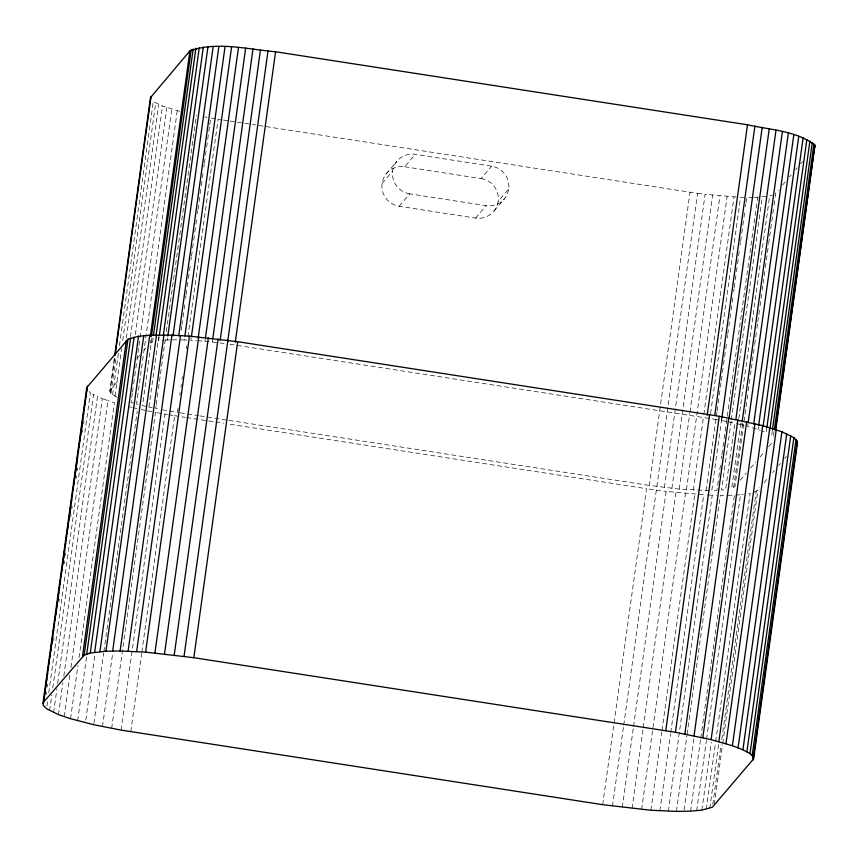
<?xml version="1.0" encoding="UTF-8"?>
<svg xmlns="http://www.w3.org/2000/svg" width="858" height="858" viewBox="0 0 858 858"><rect width="100%" height="100%" fill="white"/><g stroke="black" fill="none" stroke-linecap="round" stroke-linejoin="round"><path stroke-width="0.64" stroke-dasharray="4.29 3.22" d="M46.032 694.959L46.396 692.309M47.136 687.001L47.501 684.341M53.582 640.529L53.957 637.869M58.923 602.026L59.299 599.367M64.264 563.524L64.64 560.864M65.38 555.555L65.744 552.895M70.721 517.052L71.085 514.392M71.825 509.084L72.19 506.424M76.062 478.549L76.426 475.89M77.166 470.581L77.531 467.921M82.507 432.078L82.872 429.418M83.612 424.109L83.987 421.45M46.9 706.07L47.64 700.761M48.745 692.803L90.39 392.739L88.224 390.916M49.625 710.639L51.845 694.701M52.767 688.062L93.479 394.637L90.39 392.739M53.625 712.601L56.939 688.706M57.668 683.397L97.469 396.611L93.479 394.637M58.473 714.617L62.891 682.754M63.814 676.115L102.317 398.627L97.469 396.611M64.135 716.666L70.034 674.173M70.946 667.535L107.979 400.665L102.317 398.627M117.042 397.233L110.95 393.361L109.824 390.808L114.425 357.636M110.017 392.042L114.961 356.51M110.95 393.361L116.109 356.209M112.612 394.755L118.511 352.306M119.434 345.667L153.303 101.544L162.484 106.081L182.025 112.033M114.993 396.224L121.622 348.455M122.726 340.497L155.684 103.014M70.56 718.714L77.928 665.604M79.033 657.636L114.404 402.713L107.979 400.665M126.351 338.031L158.751 104.526M130.448 336.926L162.484 106.081M77.67 720.752L86.519 657.024M135.36 334.523L166.838 107.647M85.789 720.109L95.002 653.721M132.379 393.146L131.092 402.434L133.28 403.067M132.561 391.827L133.483 385.188M133.666 383.858L134.588 377.23M134.77 375.901L135.693 369.272M135.875 367.943L136.797 361.304M136.98 359.985L138.824 346.718M139.007 345.388L139.929 338.749M140.111 337.43L171.782 109.223M177.252 110.8L136.572 404L140.144 404.933M93.908 723.391L103.668 653.024M103.85 651.694L137.194 411.379M150.879 340.401L150.515 343.061L155.223 341.409M151.92 337.891L142.525 405.544L152.284 407.786M152.52 342.17L153.067 338.191M102.488 726.608L112.623 653.582M148.906 407.057L158.666 336.744M159.159 336.819L158.612 340.798L162.634 340.326M156.027 405.855L155.663 408.505L160.36 409.427M156.21 404.526L158.237 389.929M158.419 388.61L161.368 367.374M161.551 366.055L165.605 336.862M166.334 331.553L196.343 115.304M111.658 728.41L155.502 412.408L146.343 410.607M164.951 340.165L167.267 340.004L167.642 337.344M121.117 730.104L164.961 414.103L155.502 412.408M181.22 330.266L181.767 326.287M181.95 324.957L182.872 318.329M183.054 316.999L183.977 310.36M184.159 309.041L184.899 303.732M185.628 298.423L186.004 295.774M186.186 294.444L187.108 287.816M187.291 286.486L188.213 279.847M188.395 278.528L189.318 271.889M189.5 270.56L190.24 265.261M190.969 259.953L191.345 257.293M191.527 255.974L192.449 249.335M192.632 248.005L193.554 241.377M193.736 240.047L194.659 233.419M194.841 232.089L195.763 225.45M195.946 224.131L196.675 218.822M197.415 213.513L197.78 210.864M197.973 209.534L198.884 202.896M199.077 201.576L199.989 194.938M200.182 193.608L201.094 186.98M201.287 185.65L202.198 179.022M202.391 177.692L203.121 172.383M203.861 167.074L204.225 164.425M204.408 163.095L205.33 156.467M205.512 155.137L206.435 148.509M206.617 147.179L207.539 140.54M207.722 139.221L208.644 132.582M208.826 131.253L209.567 125.954M209.749 124.624L210.671 117.986L215.626 118.801M180.641 339.875L184.341 339.961L184.706 337.301M130.791 731.681L141.656 653.346M141.838 652.016L174.635 415.68L168.586 414.693M177.981 408.429L177.424 412.408L162.709 409.888M179.815 395.163L180.191 392.503M180.92 387.205L181.295 384.545M182.025 379.236L182.4 376.587M186.261 348.723L186.626 346.074M187.923 336.786L218.114 119.198L222.072 119.809M191.27 337.591L190.905 340.251L196.654 340.615M197.801 340.69L204.965 341.28L205.33 338.631M204.965 341.28L212.334 342.01L212.698 339.36M602.702 804.686L646.546 488.695L228.829 424.066M709.48 490.561L679.268 489.103L649.334 485.414L690.025 192.213L252.477 124.517M612.483 806.123L623.541 726.458M623.723 725.128L656.338 490.132L646.546 488.695M656.863 486.518L697.554 193.318L690.025 192.213M664.414 487.516L705.104 194.305L737.955 197.115M622.297 807.41L633.354 727.745M633.536 726.415L666.151 491.419L706.177 494.937M671.9 488.374L712.59 195.174M632.035 808.536L643.092 728.871M643.275 727.541L675.889 492.535M679.268 489.103L689.757 413.481M689.95 412.162L719.948 195.903M641.612 809.48L685.456 493.489M686.432 489.693L727.123 196.493M693.328 490.143L703.635 415.84M703.817 414.521L734.019 196.932M650.922 810.252L661.797 731.917M661.979 730.587L694.765 494.251M710.574 413.481L740.572 197.233L745.505 197.34M659.888 810.831L670.57 733.826M670.763 732.496L703.732 494.83M726.222 421.417L714.253 419.197L714.617 416.538M706.059 490.572L716.183 417.61M716.366 416.28L716.923 412.301M717.106 410.971L718.028 404.332M718.21 403.013L719.133 396.375M719.315 395.055L720.237 388.417M720.42 387.087L721.149 381.778M721.342 380.459L722.254 373.82M722.436 372.501L723.358 365.862M723.541 364.532L724.463 357.904M724.645 356.574L725.568 349.946M725.75 348.616L726.49 343.307M727.23 337.998L727.595 335.349M727.777 334.019L728.699 327.391M728.882 326.061L729.804 319.423M729.986 318.104L730.909 311.465M731.091 310.135L732.013 303.507M732.196 302.177L732.936 296.868M733.676 291.57L734.04 288.91M734.223 287.58L735.145 280.952M735.327 279.622L736.25 272.994M736.432 271.664L737.354 265.036M737.537 263.706L738.459 257.068M738.641 255.748L739.381 250.439M740.111 245.131L740.486 242.482M740.668 241.152L741.591 234.513M741.773 233.194L742.696 226.555M742.878 225.225L743.8 218.597M743.983 217.267L744.723 211.958M745.452 206.66L745.827 204M746.01 202.67L746.739 197.372L752.455 197.351M721.707 418.919L711.765 490.561L716.966 490.39L717.513 486.411M721.524 420.495L721.9 417.846M668.414 811.207L712.269 495.216L716.28 495.302M717.696 485.081L718.618 478.453M718.8 477.123L720.645 463.856M721.385 458.547L721.75 455.898M721.932 454.568L722.854 447.94M723.037 446.61L723.959 439.972M724.141 438.653L757.646 197.179L766.312 196.385M676.436 811.389L686.936 735.714M687.119 734.384L720.28 495.398L726.469 495.377M731.166 421.074L721.599 490.068L725.621 489.596L735.016 421.932M731.359 419.755L762.279 196.857M684.04 810.049L693.993 738.352M738.77 418.661L769.701 195.774L772.404 195.013M740.733 423.209L731.713 488.223L734.995 486.314L743.832 422.64M744.09 425.461L741.709 424.839L742.073 422.19M733.719 487.333L742.738 422.318M744.015 421.31L745.859 408.043M746.042 406.713L748.069 392.117M748.251 390.798L750.278 376.201M750.46 374.871L751.2 369.562M751.383 368.243L754.514 345.688M754.697 344.358L756.724 329.762M756.906 328.442L757.646 323.134M757.829 321.804L759.856 307.207M760.038 305.888L762.065 291.291M762.247 289.961L762.976 284.652M763.17 283.333L765.186 268.736M765.379 267.406L768.5 244.852M768.693 243.533L773.841 206.381M774.023 205.051L774.946 198.423M775.128 197.093L775.686 193.114L778.27 190.068M690.615 811.153L700.557 739.457M700.75 738.127L734.459 495.152L727.702 495.377M748.037 423.734L747.661 426.383L760.263 430.319M696.642 810.735L706.402 740.368M706.584 739.038L740.486 494.734L743.103 494.433M701.876 810.124L711.271 742.406M758.075 429.536L758.451 426.876M706.273 809.319L715.486 742.931M715.669 741.602L750.117 493.318L745.72 494.122M709.791 808.333L718.822 743.275M712.762 804.525L721.052 744.776M721.793 739.467L756.241 491.184L759.63 487.837M714.242 804.536L722.533 744.787M722.715 743.457L757.904 489.864M766.902 427.348L766.173 432.657L762.44 431.102M772.35 430.33L771.621 435.639L773.283 437.033M773.466 435.703L774.023 431.724M109.824 390.808L119.005 379.547M137.141 358.258L139.736 355.223M144.047 350.15L145.785 348.123M386.121 173.97L396.686 161.572M382.089 183.43L392.664 171.032A20.184 19.841 40.4 0 1 415.251 154.354L491.613 166.173A20.184 19.841 40.4 0 1 508.73 188.996L498.166 201.394A20.184 19.841 40.4 0 1 475.568 218.071L399.206 206.252A20.184 19.841 40.4 0 1 382.089 183.43A20.184 19.841 40.4 0 1 404.686 166.752L415.251 154.354M399.206 206.252L409.77 193.854L486.132 205.673A20.184 19.841 40.4 0 0 508.73 188.996M404.686 166.752L481.048 178.571L491.613 166.173M475.568 218.071L486.132 205.673M494.133 210.853L504.697 198.455M782.593 185.006L785.188 181.96M789.51 176.898L791.237 174.871M795.548 169.798L797.275 167.771M800.739 163.717L802.466 161.69M740.186 480.233L746.224 473.144M750.546 468.071L755.726 461.99M760.049 456.928L764.371 451.855M768.682 446.793L772.146 442.739M763.952 482.764L768.275 477.702M772.597 472.629L774.324 470.602M778.635 465.54L780.362 463.513M784.684 458.44L786.411 456.413M753.646 492.331L756.241 491.184M735.66 495.077L740.486 494.734M753.753 197.308L757.646 197.179M167.267 340.004L169.873 339.918M172.469 339.832L178.174 339.811M184.341 339.961L186.969 340.068M707.389 494.991L712.269 495.216M212.334 342.01L224.85 343.543M697.554 193.318L705.104 194.305M656.338 490.132L666.151 491.419M229.88 344.24L714.253 419.197M223.402 120.013L228.689 120.839M230.008 121.042L251.158 124.313M180.073 412.816L198.573 415.68M199.893 415.883L227.66 420.173M228.979 420.388L649.334 485.414M174.635 415.68L185.21 417.32M186.529 417.524L214.296 421.814M215.615 422.018L223.541 423.251M164.961 414.103L167.385 414.5M204.601 116.903L207.035 117.342M728.571 421.879L735.327 423.337M141.323 409.534L145.088 410.339M736.604 423.637L741.709 424.839M129.268 406.767L131.639 407.325M132.829 407.604L137.57 408.719M481.048 178.571A20.184 19.841 40.4 0 1 498.166 201.394M409.77 193.854A20.184 19.841 40.4 0 1 392.664 171.032"/><path stroke-width="1.29" d="M42.9 703.592L86.744 387.601L127.992 339.21L138.513 336.272L149.775 335.231L171.965 335.178L189.468 336.132L237.687 341.699L719.272 416.28L762.708 425.632L781.917 431.767L793.854 437.655L797.232 441.194L797.49 442.792L753.635 758.783L712.397 807.174L701.876 810.124L690.615 811.153L676.436 811.389L650.922 810.252L602.702 804.686L121.117 730.104L93.715 724.72L70.56 718.714L58.473 714.617L46.536 708.729L43.157 705.19L43.608 702.134L84.138 655.201L90.262 653.067L105.931 651.233L120.099 650.986L145.613 652.134L193.844 657.7L675.418 732.282L711.121 739.617L732.4 745.72L742.921 749.785L749.999 753.656L752.166 755.469L753.635 758.783M43.704 701.211L44.262 697.232M44.627 694.572L45.002 691.923M45.549 687.934L45.924 685.285M46.289 682.625L46.836 678.646M47.211 675.986L47.576 673.326M48.134 669.347L48.498 666.687M48.863 664.038L49.421 660.049M49.785 657.4L50.161 654.74M50.525 652.091L51.083 648.101M51.448 645.452L51.995 641.462M52.37 638.813L52.735 636.153M53.293 632.174L53.657 629.515M54.022 626.866L54.397 624.206M54.944 620.227L55.32 617.567M55.684 614.907L56.242 610.928M56.607 608.268L56.971 605.619M57.529 601.63L57.894 598.981M58.258 596.321L58.816 592.342M59.181 589.682L59.556 587.033M59.921 584.373L60.478 580.394M61.025 576.404L61.39 573.755M61.765 571.096L62.13 568.446M62.688 564.457L63.052 561.808M63.417 559.148L63.975 555.169M64.339 552.509L64.715 549.849M65.262 545.87L65.637 543.211M66.002 540.561L66.549 536.572M66.924 533.923L67.289 531.263M67.664 528.614L68.211 524.624M68.769 520.645L69.133 517.985M69.498 515.336L69.873 512.676M70.42 508.697L70.796 506.038M71.16 503.389L71.707 499.399M72.083 496.75L72.447 494.09M73.005 490.111L73.37 487.451M73.734 484.791L74.292 480.812M74.657 478.153L75.032 475.504M75.397 472.844L75.954 468.865M76.319 466.205L76.866 462.226M77.241 459.566L77.606 456.917M78.164 452.927L78.528 450.278M78.893 447.619L79.451 443.64M79.815 440.98L80.191 438.32M80.555 435.671L81.113 431.692M81.478 429.032L82.025 425.053M82.4 422.393L82.765 419.734M83.14 417.085L83.687 413.095M84.052 410.446L84.427 407.786M84.792 405.137L85.35 401.147M85.897 397.168L86.272 394.508M86.637 391.859L86.744 387.601M43.608 702.134L87.452 386.143M114.79 354.987L150.504 97.597L189.918 50.869C216.967 41.152 247.619 49.378 275.579 51.77L747.49 124.775C769.948 129.923 796.245 130.566 814.907 145.141L775.707 430.298M115.154 355.191L151.051 96.471M82.475 656.52L126.33 340.529M84.138 655.201L127.992 339.21M86.744 654.053L130.598 338.052M90.262 653.067L134.116 337.076M94.659 652.262L138.513 336.272M99.903 651.651L143.747 335.65M105.931 651.233L149.775 335.231M150.343 336.111L189.918 50.869M151.437 336.422L191.205 49.85M153.443 335.532L193.2 48.96M156.145 334.781L195.914 48.209M112.677 651.008L156.531 335.017M159.341 335.489L199.292 47.587M163.374 335.017L203.325 47.115M120.099 650.986L163.953 334.995M167.825 336.025L207.958 46.793M128.121 651.168L171.965 335.178M173.016 335.853L213.159 46.622M178.732 335.832L218.865 46.611M136.647 651.554L180.502 335.564M184.899 335.971L225.032 46.75M145.613 652.134L189.468 336.132M191.463 336.272L231.596 47.04M198.166 338.041L238.492 47.49M154.933 652.895L198.777 336.904M205.523 337.301L245.656 48.08M164.5 653.85L208.355 337.848M212.881 338.031L253.013 48.809M174.238 654.976L218.082 338.974M220.184 340.229L260.51 49.667M227.735 341.216L268.05 50.665M184.052 656.263L227.896 340.261M235.264 342.321L275.579 51.77M193.844 657.7L237.687 341.699M707.174 415.326L747.49 124.775M665.754 730.705L709.598 414.714M714.8 415.218L754.933 125.987M675.418 732.282L719.272 416.28M721.9 417.846L762.215 127.295M684.888 733.976L728.732 417.975M729.128 417.9L769.261 128.679M735.874 419.358L776.007 130.126M694.047 735.778L737.891 419.776M742.256 420.86L782.389 131.639M702.82 737.665L746.664 421.664M748.219 422.404L788.352 133.183M753.689 423.97L793.822 134.749M711.121 739.617L754.965 423.627M758.633 425.557L798.766 136.325M718.865 741.634L762.708 425.632M763.17 425.793L803.12 137.902M766.902 427.348L806.852 139.446M725.986 743.672L769.83 427.67M769.969 428.861L809.92 140.959M772.532 429L812.301 142.428M774.388 429.075L813.963 143.822M775.321 430.394L814.907 145.141M732.4 745.72L776.254 429.729M738.062 747.768L781.917 431.767M742.921 749.785L786.765 433.783M746.91 751.747L790.754 435.757M749.999 753.656L793.854 437.655M752.166 755.469L796.01 439.478M752.927 760.252L753.303 757.593M753.378 757.185L797.232 441.194M814.553 147.501L815.1 146.375M796.782 444.251L797.49 442.792M150.504 97.597L150.697 98.831"/></g></svg>
